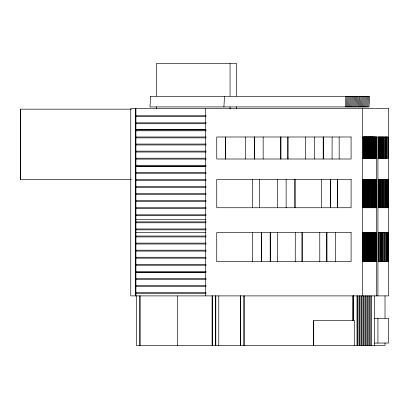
<?xml version="1.0" encoding="UTF-8"?>
<svg xmlns="http://www.w3.org/2000/svg" width="409" height="409" viewBox="0 0 409 409"><rect width="100%" height="100%" fill="white"/><g stroke="black" fill="none" stroke-linecap="round" stroke-linejoin="round"><path stroke-width="0.61" d="M223.897 106.918L224.541 96.304M345.222 106.918L345.866 96.304M346.3 106.918L346.944 96.304M347.384 106.918L348.028 96.304M348.463 106.918L349.107 96.304M349.542 106.918L350.186 96.304M350.625 106.918L351.27 96.304M351.704 106.918L352.348 96.304M352.783 106.918L353.427 96.304M353.867 106.918L354.511 96.304M354.946 106.918L355.59 96.304M356.024 106.918L356.668 96.304M357.108 106.918L357.752 96.304M358.315 106.918L358.959 96.304M359.209 106.918L359.854 96.304M360.349 106.918L360.994 96.304M361.428 106.918L362.072 96.304M362.507 106.918L363.151 96.304M363.591 106.918L364.235 96.304M364.67 106.918L365.314 96.304M365.748 106.918L366.392 96.304M366.832 106.918L367.476 96.304M367.911 106.918L368.555 96.304M131.371 109.167L20.45 109.167L20.45 179.444L131.371 179.444M135.599 115.762L206.151 115.762M135.599 116.647L206.151 116.647M135.599 122.838L206.151 122.838M135.599 123.722L206.151 123.722M135.911 129.525L205.829 129.525M135.599 129.914L206.151 129.914M135.599 130.798L206.151 130.798M135.599 136.989L206.151 136.989M362.788 136.989L377.921 136.989L377.921 295.891M378.08 136.989L388.115 136.989L388.115 158.217L378.08 158.217M135.599 137.874L206.151 137.874M135.599 144.065L206.151 144.065M135.599 144.95L206.151 144.95M135.599 151.141L206.151 151.141M135.599 152.025L206.151 152.025M135.599 158.217L206.151 158.217M362.788 158.217L376.311 158.217L376.311 136.989M135.599 159.101L206.151 159.101M135.599 165.292L206.151 165.292M135.599 166.177L206.151 166.177M135.911 166.652L205.829 166.652M135.599 172.368L206.151 172.368M135.599 173.252L206.151 173.252M135.599 179.444L206.151 179.444M135.599 180.328L206.151 180.328M135.599 186.519L206.151 186.519M135.599 187.404L206.151 187.404M135.599 193.59L206.151 193.59M135.599 194.474L206.151 194.474M135.599 200.666L206.151 200.666M135.599 201.55L206.151 201.55M135.599 207.741L206.151 207.741M135.599 208.626L206.151 208.626M135.599 214.817L206.151 214.817M135.599 215.701L206.151 215.701M135.911 219.72L205.829 219.72M135.599 221.893L206.151 221.893M135.599 222.777L206.151 222.777M135.599 228.968L206.151 228.968M135.599 229.853L206.151 229.853M135.911 232.506L205.829 232.506M135.599 236.044L206.151 236.044M135.599 236.929L206.151 236.929M135.599 243.12L206.151 243.12M135.599 244.004L206.151 244.004M135.599 250.196L206.151 250.196M135.599 251.08L206.151 251.08M135.599 257.271L206.151 257.271M135.599 258.156L206.151 258.156M368.1 261.397L372.829 261.397L372.829 232.506M375.866 261.397L373.187 261.397L373.187 232.506M135.599 264.347L206.151 264.347M135.599 265.231L206.151 265.231M135.599 271.423L206.151 271.423M135.599 272.307L206.151 272.307M135.911 272.399L205.829 272.399M135.599 278.498L206.151 278.498M135.599 279.383L206.151 279.383M135.599 285.569L206.151 285.569M135.599 286.453L206.151 286.453M135.599 292.645L206.151 292.645M135.599 293.529L206.151 293.529M374.383 318.294L388.55 318.294L388.55 343.059L374.383 343.059M387.604 232.506L387.604 261.694M387.359 232.506L387.359 261.694M387.231 136.989L387.18 158.217M387.231 179.444L387.231 207.741M386.924 179.444L386.924 207.741M386.674 179.444L386.674 207.741M386.556 136.989L386.556 158.217M386.428 232.506L386.474 261.694M386.249 136.989L386.249 158.217M386.178 232.506L386.178 261.694M385.994 136.989L385.994 158.217M385.789 179.444L385.743 207.741M385.498 179.444L385.498 207.741M385.365 136.989L385.365 158.217M385.293 232.506L385.293 261.694M385.109 136.989L385.063 158.217M385.012 295.891L385.012 318.115M385.012 342.875L385.012 345.416L136.345 345.416L136.345 295.891M384.613 179.444L384.613 207.741M384.629 232.506L384.629 261.694M384.445 136.989L384.445 158.217M384.01 232.506L384.01 261.694M383.949 179.444L383.949 207.741M383.514 136.989L383.56 158.217M383.33 179.444L383.33 207.741M383.213 136.989L383.213 158.217M383.08 232.506L383.126 261.694M382.446 179.444L382.4 207.741M382.461 232.506L382.461 261.694M382.328 136.989L382.328 158.217M382.282 136.989L382.282 158.217M382.149 179.444L382.149 207.741M382.026 136.989L382.026 158.217M381.842 232.506L381.842 261.694M381.592 232.506L381.592 261.694M381.265 179.444L381.265 207.741M381.142 136.989L381.142 158.217M381.096 137.025L381.096 158.176M380.958 232.506L380.958 261.694M380.912 179.444L380.912 207.741M380.851 137.025L380.851 158.176M380.707 232.506L380.707 261.694M380.661 179.444L380.661 207.741M380.355 232.506L380.355 261.694M380.227 136.989L380.227 158.217M380.043 179.444L380.043 207.741M379.92 136.989L379.92 158.217M379.777 179.444L379.797 207.741M379.736 232.506L379.736 261.694M379.347 136.989L379.347 158.217M379.036 136.989L379.036 158.217M378.913 179.444L378.913 207.741M378.852 232.506L378.852 261.694M378.356 136.989L378.356 158.217M377.921 318.294L377.921 343.059M376.577 136.989L376.577 295.891M375.866 179.444L375.866 207.741M375.866 232.506L375.866 261.694M375.62 232.506L375.62 261.397M375.559 136.989L375.559 158.217M375.426 136.989L375.426 158.217M375.068 136.989L375.114 158.217M375.068 179.444L375.068 207.741M374.981 232.506L374.981 261.397M374.935 179.444L374.935 207.741M374.823 136.989L374.823 158.217M374.736 232.506L374.736 261.397M374.69 232.506L374.69 261.397M374.629 136.989L374.629 158.217M374.629 179.444L374.629 207.741M374.378 136.989L374.378 158.217M374.45 179.444L374.45 207.741M374.383 295.891L374.383 345.416M374.184 136.989L374.184 158.217M374.066 232.506L374.066 261.397M373.892 136.989L373.938 158.217M373.831 179.444L373.831 207.741M373.76 136.989L373.76 158.217M373.642 136.989L373.642 158.217M373.581 179.444L373.581 207.741M373.565 232.506L373.565 261.694M373.008 136.989L373.008 158.217M372.947 179.444L372.947 207.741M372.763 136.989L372.763 158.217M372.717 136.989L372.717 158.217M372.696 179.444L372.696 207.741M372.589 232.506L372.589 261.397M372.584 136.989L372.584 158.217M372.466 136.989L372.466 158.217M372.343 179.444L372.343 207.741M372.093 179.444L372.093 207.741M372.026 136.989L372.026 158.217M371.96 232.506L371.96 261.397M371.832 136.989L371.832 158.217M371.715 136.989L371.715 158.217M371.704 232.506L371.704 261.397M371.582 158.217L371.582 136.989L371.536 158.217M371.592 232.506L371.592 261.694M371.459 179.444L371.459 207.741M371.341 232.506L371.341 261.397M371.29 136.989L371.275 158.217M371.167 179.444L371.208 207.741M371.096 136.989L371.096 158.217M371.101 295.891L371.101 345.416M371.035 179.444L371.035 207.741M370.978 295.891L370.978 345.416M370.845 136.989L370.845 158.217M370.723 179.444L370.723 207.741M370.651 136.989L370.651 158.217M370.661 232.506L370.661 261.694M370.457 232.506L370.457 261.397M370.406 136.989L370.406 158.217M370.411 232.506L370.411 261.397M370.36 136.989L370.36 158.217M370.355 232.506L370.355 261.694M370.227 136.989L370.227 158.217M370.165 232.506L370.165 261.397M370.109 136.989L370.109 158.217M369.92 136.989L369.92 158.217M369.787 136.989L369.787 158.217M369.613 179.444L369.613 207.741M369.475 136.989L369.475 158.217M369.307 179.444L369.307 207.741M369.184 136.989L369.23 158.217M369.123 295.891L369.123 345.416M369.051 136.989L369.051 158.217M368.933 136.989L368.933 158.217M368.984 232.506L368.984 261.397M368.995 295.891L368.995 345.416M368.867 232.506L368.867 261.694M368.739 136.989L368.739 158.217M368.688 179.444L368.688 207.741M368.555 232.506L368.555 261.694M368.494 136.989L368.494 158.217M368.422 232.506L368.422 261.694M368.351 232.506L368.351 261.397M368.243 179.444L368.243 207.741M368.182 136.989L368.182 158.217M368.11 232.506L368.11 261.694M368.049 136.989L368.049 158.217M367.936 179.444L367.936 207.741M367.757 136.989L367.757 158.217M367.757 179.444L367.803 207.741M367.747 232.506L367.747 261.397L365.012 261.397L365.012 232.506M367.563 136.989L367.563 158.217M367.507 179.444L367.492 207.741M367.313 136.989L367.313 158.217M367.139 295.891L367.139 345.416M367.118 136.989L367.118 158.217M367.067 179.444L367.067 207.741M367.129 232.506L367.129 261.397M367.011 295.891L367.011 345.416M366.873 136.989L366.827 158.217M366.873 179.444L366.873 207.741M366.755 179.444L366.755 207.741M366.694 136.989L366.694 158.217M366.622 179.444L366.622 207.741M366.576 136.989L366.576 158.217M366.505 232.506L366.505 261.397M366.387 136.989L366.387 158.217M366.316 179.444L366.316 207.741M366.137 136.989L366.137 158.217M365.958 179.444L365.958 207.741M365.897 232.506L365.897 261.397M365.825 136.989L365.825 158.217M365.697 158.217L365.697 136.989L365.651 158.176M365.712 179.444L365.712 207.741M365.401 137.025L365.401 158.176M365.206 136.989L365.206 158.217M365.206 232.506L365.206 261.694M365.155 295.891L365.155 345.416M365.073 179.444L365.073 207.741M365.027 295.891L365.027 345.416M364.961 136.989L364.961 158.217M364.9 232.506L364.9 261.694M364.767 136.989L364.767 158.217M364.828 179.444L364.782 207.741M364.767 232.506L364.767 261.694M364.516 136.989L364.516 158.217M364.47 136.989L364.47 158.217M364.455 232.506L364.455 261.694M364.337 136.989L364.337 158.217M364.337 232.506L364.337 261.397L363.207 261.397L363.207 232.506M364.163 136.989L364.163 158.217M364.163 179.444L364.163 207.741M364.092 232.506L364.092 261.397M364.03 136.989L364.03 158.217M363.719 179.444L363.719 207.741M363.586 136.989L363.586 158.217M363.412 179.444L363.412 207.741M363.453 232.506L363.453 261.397M363.233 136.989L363.279 158.217M363.233 179.444L363.279 207.741M363.233 232.506L363.233 261.694M363.172 295.891L363.172 345.416M363.1 136.989L363.1 158.217M363.044 295.891L363.044 345.416M362.302 108.687L362.302 295.891M361.188 295.891L361.188 345.416M361.065 295.891L361.065 345.416M359.204 295.891L359.204 345.416M359.082 295.891L359.082 345.416M357.221 295.891L357.221 345.416M357.098 295.891L357.098 345.416M354.623 345.416L354.623 320.651L313.596 320.651L313.596 345.416M353.56 295.891L353.56 320.651M353.32 295.513L353.253 320.779M352.706 295.891L352.706 320.651M339.148 136.989L339.179 159.009M337.415 179.444L337.415 207.741M337.384 179.444L337.384 207.741M335.646 232.506L335.631 261.694M332.113 136.989L332.077 159.009M326.868 232.506L326.837 261.694L326.806 232.506M323.268 136.989L323.258 159.009L323.238 136.989M321.489 179.444L321.505 207.741M319.766 232.506L319.797 261.694M314.403 136.989L314.434 159.009M313.718 320.651L313.718 345.416M305.579 136.989L305.595 159.009M302.118 232.506L302.118 261.694M302.087 232.506L302.087 261.694M295.283 232.506L295.252 261.694M294.986 179.444L294.986 207.741M294.955 179.444L294.955 207.741M286.116 179.444L286.152 207.741M280.845 136.989L280.845 159.009M280.814 136.989L280.814 159.009M277.338 232.506L277.368 261.694M277.297 179.444L277.312 207.741M270.267 232.506L270.298 261.694M270.226 232.506L270.242 261.694M263.171 136.989L263.156 159.009M259.603 179.444L259.633 207.741M254.332 136.989L254.326 159.009M254.296 136.989L254.316 159.009M252.532 179.444L252.532 207.741M252.532 232.506L252.532 261.694M245.461 136.989L245.492 159.009M244.086 295.891L244.086 345.416M243.958 295.891L243.958 345.416M240.548 295.891L240.548 345.416M240.426 295.891L240.426 345.416M236.612 96.038L236.612 63.584L156.381 63.584L156.381 96.038M236.612 106.856L236.612 108.763M230.052 63.584L230.052 96.038M230.052 106.856L230.052 108.763M218.764 295.891L218.764 345.416M215.799 295.891L215.799 345.416M215.676 295.891L215.676 345.416M212.266 295.891L212.266 345.416M212.143 295.891L212.143 345.416M205.528 108.687L205.528 295.891M177.705 295.891L177.705 345.416M156.381 106.856L156.381 108.763M140.006 295.891L140.006 345.416M139.878 295.891L139.878 345.416M135.911 108.687L135.911 295.891M135.537 108.687L135.537 295.891M20.562 109.167L20.562 179.444M150.65 96.304L150.006 106.918L368.99 106.918L369.634 96.304L150.65 96.304M388.55 108.687L130.752 108.687L130.752 295.891L388.55 295.891L388.55 108.687M351.101 136.989L216.739 136.989L216.77 159.009L351.101 159.009L351.086 136.989M351.101 179.444L216.739 179.444L216.755 207.741L351.101 207.741L351.101 179.444M376.311 179.444L362.788 179.444L362.788 207.741L376.311 207.741L376.311 179.444M388.115 179.444L378.356 179.444L378.356 207.741L388.115 207.741L388.115 179.444M351.101 232.506L216.739 232.506L216.755 261.694L351.101 261.694L351.101 232.506M376.311 232.506L362.788 232.506L362.788 261.694L376.311 261.694L376.311 232.506M388.115 232.506L378.356 232.506L378.356 261.694L388.115 261.694L388.115 232.506M369.281 261.397L369.281 232.506L369.235 261.397M330.344 207.741L330.329 179.444L330.314 207.741M287.916 159.009L287.916 136.989L287.885 159.009M261.402 261.694L261.402 232.506L261.371 261.694M225.61 159.009L225.61 136.989L225.594 159.009"/></g></svg>
